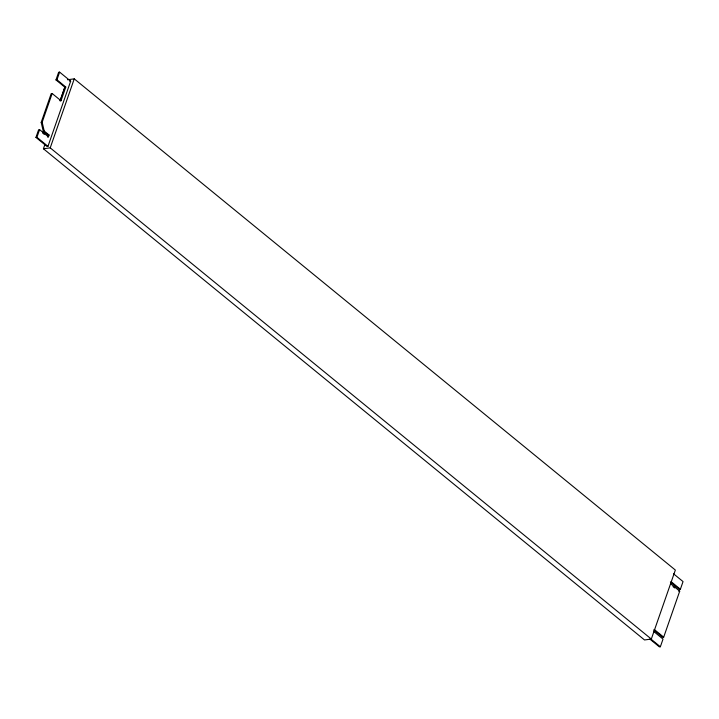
<?xml version="1.0" encoding="UTF-8"?>
<svg xmlns="http://www.w3.org/2000/svg" width="719" height="719" viewBox="0 0 719 719"><rect width="100%" height="100%" fill="white"/><g stroke="black" fill="none" stroke-linecap="round" stroke-linejoin="round"><path stroke-width="1.08" d="M35.95 137.419L38.619 129.753L39.59 129.627L48.434 136.853L49.081 135.019L44.219 131.047L42.16 122.248L52.163 93.515L61.016 100.741L65.788 87.017L56.945 79.791L55.974 79.917L58.643 72.251L59.614 72.125L70.678 81.157L47.975 146.334L47.005 146.46L35.95 137.419L36.921 137.293L47.975 146.334M49.081 135.019L48.11 135.154L43.248 131.182L41.19 122.374L51.193 93.641L52.163 93.515M36.921 137.293L39.59 129.627M56.945 79.791L59.614 72.125M48.11 135.154L47.463 136.987L48.434 136.853M65.788 87.017L64.818 87.152L60.045 100.876L61.016 100.741M67.46 79.755L74.255 78.856L675.348 570.05L651.315 639.056L644.521 639.955L43.428 148.761L44.884 144.582M60.18 100.669L64.917 87.08M43.428 148.761L50.222 147.862L74.255 78.856M649.841 639.074L659.386 646.875L660.357 646.749L663.026 639.083L654.002 631.704M663.691 637.16L654.667 629.79L653.697 629.916L662.72 637.295L663.691 637.16L679.716 591.162L670.683 583.783M670.387 581.995L679.41 589.373L680.381 589.247L683.05 581.581L673.505 573.771M69.707 81.292L70.678 81.157M41.19 122.374L42.16 122.248M43.248 131.182L44.219 131.047M678.745 591.288L679.716 591.162M671.357 581.869L680.381 589.247M55.974 79.917L64.818 87.152M673.002 586.596L674.638 587.935M42.646 133.042L44.254 134.354M50.222 147.862L651.315 639.056M650.803 638.948L660.357 646.749"/></g></svg>
